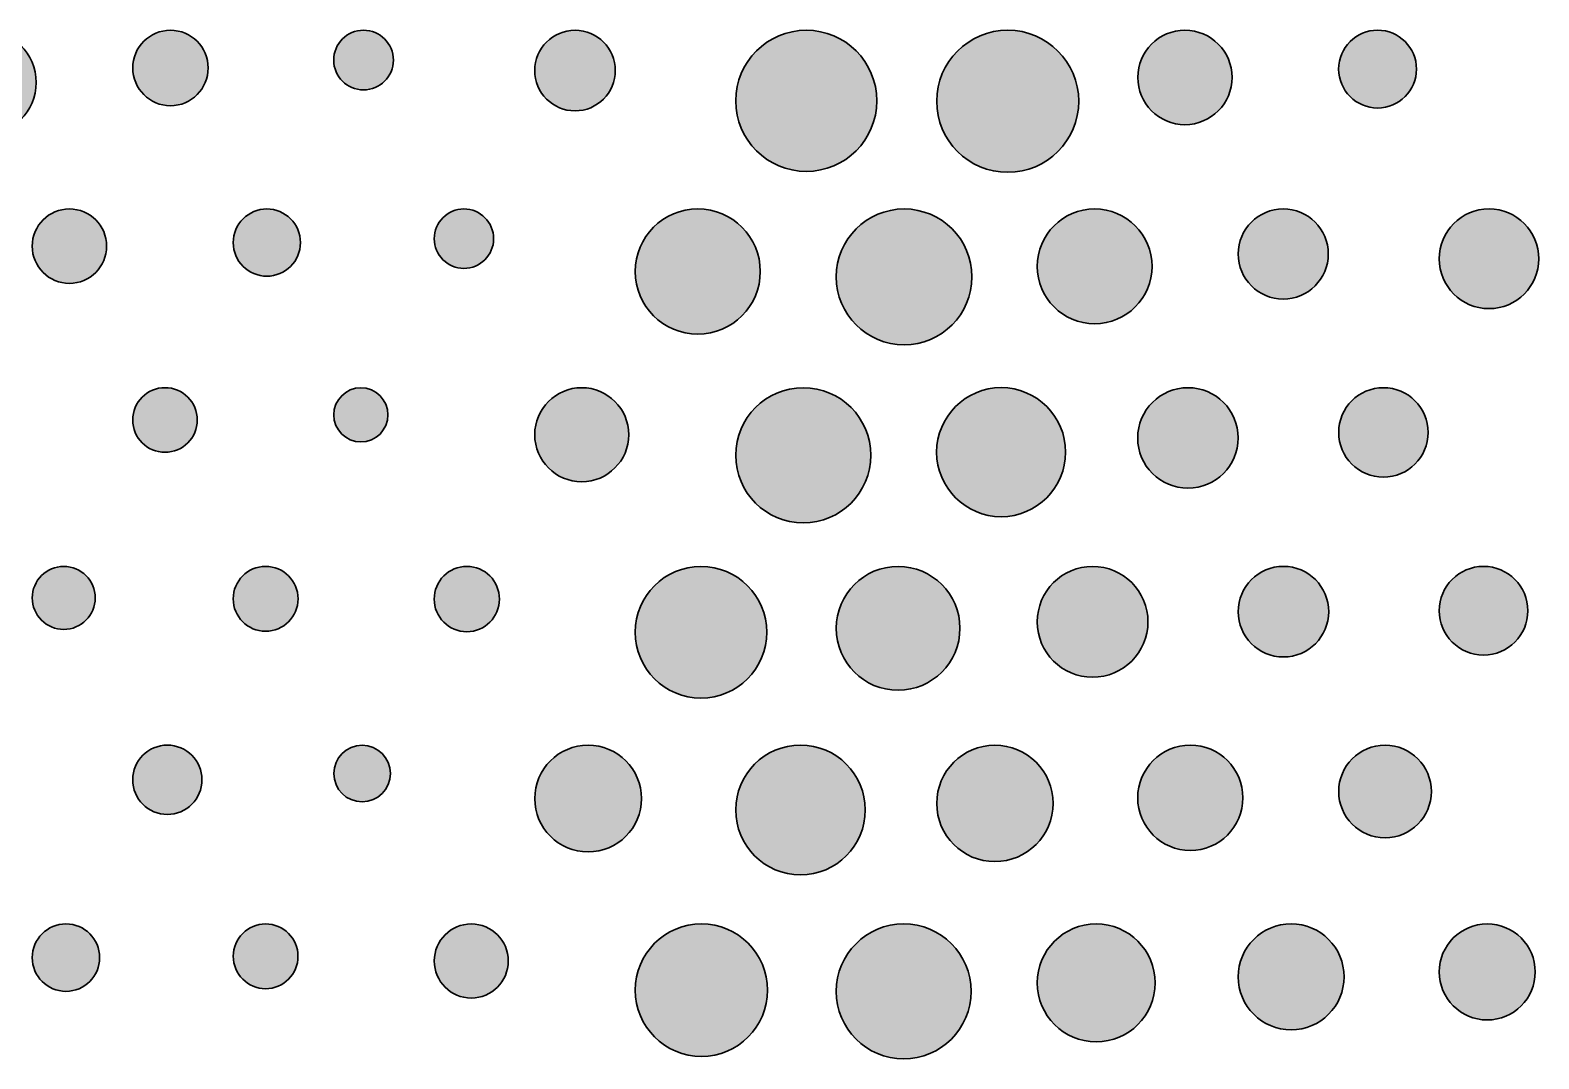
# Model space of a CAD drawing. Header units: inches. Extents: x 4.8 to 30.4, y 5.4 to 29.6.
# Drawn here: x 16.187 to 20.953, y 17.327 to 20.576 of the extents above; entities that cross this region are included whole.
import ezdxf

# ---------------------------------------------------------------- set-up
doc = ezdxf.new("R2010")
doc.units = ezdxf.units.IN
doc.header["$MEASUREMENT"] = 0
doc.layers.add('Layer 1', color=7, linetype='Continuous')

msp = doc.modelspace()

# ---------------------------------------------------------------- hatches: boundary and pattern name
at = {"layer": 'Layer 1'}
h = msp.add_hatch(color=7, dxfattribs=at)
h.dxf.hatch_style = 2
edge = h.paths.add_edge_path()
edge.add_spline(control_points=[(16.0413, 20.5755), (16.1324, 20.5755), (16.2063, 20.5016), (16.2063, 20.4105), (16.2063, 20.3194), (16.1324, 20.2455), (16.0413, 20.2455), (15.9502, 20.2455), (15.8763, 20.3194), (15.8763, 20.4105), (15.8763, 20.5016), (15.9502, 20.5755), (16.0413, 20.5755)], knot_values=[0, 0, 0, 0, 1, 1, 1, 2, 2, 2, 3, 3, 3, 4, 4, 4, 4], degree=3, periodic=1)
h = msp.add_hatch(color=7, dxfattribs=at)
h.dxf.hatch_style = 2
edge = h.paths.add_edge_path()
edge.add_spline(control_points=[(16.6304, 20.5755), (16.6962, 20.5755), (16.7496, 20.5222), (16.7496, 20.4564), (16.7496, 20.3906), (16.6962, 20.3372), (16.6304, 20.3372), (16.5646, 20.3372), (16.5113, 20.3906), (16.5113, 20.4564), (16.5113, 20.5222), (16.5646, 20.5755), (16.6304, 20.5755)], knot_values=[0, 0, 0, 0, 1, 1, 1, 2, 2, 2, 3, 3, 3, 4, 4, 4, 4], degree=3, periodic=1)
h = msp.add_hatch(color=7, dxfattribs=at)
h.dxf.hatch_style = 2
edge = h.paths.add_edge_path()
edge.add_spline(control_points=[(17.2404, 20.5757), (17.2925, 20.5757), (17.3347, 20.5335), (17.3347, 20.4814), (17.3347, 20.4293), (17.2925, 20.3871), (17.2404, 20.3871), (17.1883, 20.3871), (17.1461, 20.4293), (17.1461, 20.4814), (17.1461, 20.5335), (17.1883, 20.5757), (17.2404, 20.5757)], knot_values=[0, 0, 0, 0, 1, 1, 1, 2, 2, 2, 3, 3, 3, 4, 4, 4, 4], degree=3, periodic=1)
h = msp.add_hatch(color=7, dxfattribs=at)
h.dxf.hatch_style = 2
edge = h.paths.add_edge_path()
edge.add_spline(control_points=[(17.9086, 20.5755), (17.9789, 20.5755), (18.0358, 20.5186), (18.0358, 20.4483), (18.0358, 20.378), (17.9789, 20.321), (17.9086, 20.321), (17.8383, 20.321), (17.7813, 20.378), (17.7813, 20.4483), (17.7813, 20.5186), (17.8383, 20.5755), (17.9086, 20.5755)], knot_values=[0, 0, 0, 0, 1, 1, 1, 2, 2, 2, 3, 3, 3, 4, 4, 4, 4], degree=3, periodic=1)
h = msp.add_hatch(color=7, dxfattribs=at)
h.dxf.hatch_style = 2
edge = h.paths.add_edge_path()
edge.add_spline(control_points=[(18.6391, 20.5755), (18.7622, 20.5755), (18.862, 20.4757), (18.862, 20.3527), (18.862, 20.2296), (18.7622, 20.1298), (18.6391, 20.1298), (18.5161, 20.1298), (18.4163, 20.2296), (18.4163, 20.3527), (18.4163, 20.4757), (18.5161, 20.5755), (18.6391, 20.5755)], knot_values=[0, 0, 0, 0, 1, 1, 1, 2, 2, 2, 3, 3, 3, 4, 4, 4, 4], degree=3, periodic=1)
h = msp.add_hatch(color=7, dxfattribs=at)
h.dxf.hatch_style = 2
edge = h.paths.add_edge_path()
edge.add_spline(control_points=[(19.2756, 20.5757), (19.3995, 20.5757), (19.5, 20.4752), (19.5, 20.3513), (19.5, 20.2273), (19.3995, 20.1269), (19.2756, 20.1269), (19.1516, 20.1269), (19.0512, 20.2273), (19.0512, 20.3513), (19.0512, 20.4752), (19.1516, 20.5757), (19.2756, 20.5757)], knot_values=[0, 0, 0, 0, 1, 1, 1, 2, 2, 2, 3, 3, 3, 4, 4, 4, 4], degree=3, periodic=1)
h = msp.add_hatch(color=7, dxfattribs=at)
h.dxf.hatch_style = 2
edge = h.paths.add_edge_path()
edge.add_spline(control_points=[(19.8354, 20.5755), (19.9178, 20.5755), (19.9844, 20.5087), (19.9844, 20.4264), (19.9844, 20.3441), (19.9178, 20.2773), (19.8354, 20.2773), (19.7531, 20.2773), (19.6864, 20.3441), (19.6864, 20.4264), (19.6864, 20.5087), (19.7531, 20.5755), (19.8354, 20.5755)], knot_values=[0, 0, 0, 0, 1, 1, 1, 2, 2, 2, 3, 3, 3, 4, 4, 4, 4], degree=3, periodic=1)
h = msp.add_hatch(color=7, dxfattribs=at)
h.dxf.hatch_style = 2
edge = h.paths.add_edge_path()
edge.add_spline(control_points=[(20.444, 20.5757), (20.5118, 20.5757), (20.5669, 20.5207), (20.5669, 20.4529), (20.5669, 20.385), (20.5118, 20.3299), (20.444, 20.3299), (20.3761, 20.3299), (20.321, 20.385), (20.321, 20.4529), (20.321, 20.5207), (20.3761, 20.5757), (20.444, 20.5757)], knot_values=[0, 0, 0, 0, 1, 1, 1, 2, 2, 2, 3, 3, 3, 4, 4, 4, 4], degree=3, periodic=1)
h = msp.add_hatch(color=7, dxfattribs=at)
h.dxf.hatch_style = 2
edge = h.paths.add_edge_path()
edge.add_spline(control_points=[(16.3112, 20.0113), (16.3761, 20.0113), (16.4287, 19.9587), (16.4287, 19.8937), (16.4287, 19.8287), (16.3761, 19.7761), (16.3112, 19.7761), (16.2462, 19.7761), (16.1936, 19.8287), (16.1936, 19.8937), (16.1936, 19.9587), (16.2462, 20.0113), (16.3112, 20.0113)], knot_values=[0, 0, 0, 0, 1, 1, 1, 2, 2, 2, 3, 3, 3, 4, 4, 4, 4], degree=3, periodic=1)
h = msp.add_hatch(color=7, dxfattribs=at)
h.dxf.hatch_style = 2
edge = h.paths.add_edge_path()
edge.add_spline(control_points=[(16.9349, 20.0111), (16.9935, 20.0111), (17.041, 19.9636), (17.041, 19.905), (17.041, 19.8464), (16.9935, 19.7989), (16.9349, 19.7989), (16.8763, 19.7989), (16.8288, 19.8464), (16.8288, 19.905), (16.8288, 19.9636), (16.8763, 20.0111), (16.9349, 20.0111)], knot_values=[0, 0, 0, 0, 1, 1, 1, 2, 2, 2, 3, 3, 3, 4, 4, 4, 4], degree=3, periodic=1)
h = msp.add_hatch(color=7, dxfattribs=at)
h.dxf.hatch_style = 2
edge = h.paths.add_edge_path()
edge.add_spline(control_points=[(17.5575, 20.0111), (17.6093, 20.0111), (17.6513, 19.9691), (17.6513, 19.9173), (17.6513, 19.8655), (17.6093, 19.8235), (17.5575, 19.8235), (17.5057, 19.8235), (17.4637, 19.8655), (17.4637, 19.9173), (17.4637, 19.9691), (17.5057, 20.0111), (17.5575, 20.0111)], knot_values=[0, 0, 0, 0, 1, 1, 1, 2, 2, 2, 3, 3, 3, 4, 4, 4, 4], degree=3, periodic=1)
h = msp.add_hatch(color=7, dxfattribs=at)
h.dxf.hatch_style = 2
edge = h.paths.add_edge_path()
edge.add_spline(control_points=[(18.2962, 20.0112), (18.4054, 20.0112), (18.4939, 19.9228), (18.4939, 19.8136), (18.4939, 19.7045), (18.4054, 19.616), (18.2962, 19.616), (18.1871, 19.616), (18.0986, 19.7045), (18.0986, 19.8136), (18.0986, 19.9228), (18.1871, 20.0112), (18.2962, 20.0112)], knot_values=[0, 0, 0, 0, 1, 1, 1, 2, 2, 2, 3, 3, 3, 4, 4, 4, 4], degree=3, periodic=1)
h = msp.add_hatch(color=7, dxfattribs=at)
h.dxf.hatch_style = 2
edge = h.paths.add_edge_path()
edge.add_spline(control_points=[(18.9482, 20.0111), (19.0666, 20.0111), (19.1626, 19.9151), (19.1626, 19.7967), (19.1626, 19.6783), (19.0666, 19.5823), (18.9482, 19.5823), (18.8297, 19.5823), (18.7337, 19.6783), (18.7337, 19.7967), (18.7337, 19.9151), (18.8297, 20.0111), (18.9482, 20.0111)], knot_values=[0, 0, 0, 0, 1, 1, 1, 2, 2, 2, 3, 3, 3, 4, 4, 4, 4], degree=3, periodic=1)
h = msp.add_hatch(color=7, dxfattribs=at)
h.dxf.hatch_style = 2
edge = h.paths.add_edge_path()
edge.add_spline(control_points=[(19.55, 20.0112), (19.6502, 20.0112), (19.7314, 19.93), (19.7314, 19.8298), (19.7314, 19.7297), (19.6502, 19.6485), (19.55, 19.6485), (19.4498, 19.6485), (19.3687, 19.7297), (19.3687, 19.8298), (19.3687, 19.93), (19.4498, 20.0112), (19.55, 20.0112)], knot_values=[0, 0, 0, 0, 1, 1, 1, 2, 2, 2, 3, 3, 3, 4, 4, 4, 4], degree=3, periodic=1)
h = msp.add_hatch(color=7, dxfattribs=at)
h.dxf.hatch_style = 2
edge = h.paths.add_edge_path()
edge.add_spline(control_points=[(20.1459, 20.0113), (20.2244, 20.0113), (20.2882, 19.9476), (20.2882, 19.869), (20.2882, 19.7904), (20.2244, 19.7267), (20.1459, 19.7267), (20.0673, 19.7267), (20.0036, 19.7904), (20.0036, 19.869), (20.0036, 19.9476), (20.0673, 20.0113), (20.1459, 20.0113)], knot_values=[0, 0, 0, 0, 1, 1, 1, 2, 2, 2, 3, 3, 3, 4, 4, 4, 4], degree=3, periodic=1)
h = msp.add_hatch(color=7, dxfattribs=at)
h.dxf.hatch_style = 2
edge = h.paths.add_edge_path()
edge.add_spline(control_points=[(20.796, 20.0112), (20.8829, 20.0112), (20.9534, 19.9407), (20.9534, 19.8538), (20.9534, 19.7669), (20.8829, 19.6965), (20.796, 19.6965), (20.7091, 19.6965), (20.6387, 19.7669), (20.6387, 19.8538), (20.6387, 19.9407), (20.7091, 20.0112), (20.796, 20.0112)], knot_values=[0, 0, 0, 0, 1, 1, 1, 2, 2, 2, 3, 3, 3, 4, 4, 4, 4], degree=3, periodic=1)
h = msp.add_hatch(color=7, dxfattribs=at)
h.dxf.hatch_style = 2
edge = h.paths.add_edge_path()
edge.add_spline(control_points=[(16.6131, 19.4468), (16.6695, 19.4468), (16.7151, 19.4011), (16.7151, 19.3448), (16.7151, 19.2885), (16.6695, 19.2428), (16.6131, 19.2428), (16.5568, 19.2428), (16.5112, 19.2885), (16.5112, 19.3448), (16.5112, 19.4011), (16.5568, 19.4468), (16.6131, 19.4468)], knot_values=[0, 0, 0, 0, 1, 1, 1, 2, 2, 2, 3, 3, 3, 4, 4, 4, 4], degree=3, periodic=1)
h = msp.add_hatch(color=7, dxfattribs=at)
h.dxf.hatch_style = 2
edge = h.paths.add_edge_path()
edge.add_spline(control_points=[(17.2319, 19.4466), (17.2792, 19.4466), (17.3175, 19.4083), (17.3175, 19.361), (17.3175, 19.3137), (17.2792, 19.2754), (17.2319, 19.2754), (17.1846, 19.2754), (17.1463, 19.3137), (17.1463, 19.361), (17.1463, 19.4083), (17.1846, 19.4466), (17.2319, 19.4466)], knot_values=[0, 0, 0, 0, 1, 1, 1, 2, 2, 2, 3, 3, 3, 4, 4, 4, 4], degree=3, periodic=1)
h = msp.add_hatch(color=7, dxfattribs=at)
h.dxf.hatch_style = 2
edge = h.paths.add_edge_path()
edge.add_spline(control_points=[(17.9297, 19.4467), (18.0117, 19.4467), (18.0781, 19.3802), (18.0781, 19.2982), (18.0781, 19.2162), (18.0117, 19.1498), (17.9297, 19.1498), (17.8477, 19.1498), (17.7812, 19.2162), (17.7812, 19.2982), (17.7812, 19.3802), (17.8477, 19.4467), (17.9297, 19.4467)], knot_values=[0, 0, 0, 0, 1, 1, 1, 2, 2, 2, 3, 3, 3, 4, 4, 4, 4], degree=3, periodic=1)
h = msp.add_hatch(color=7, dxfattribs=at)
h.dxf.hatch_style = 2
edge = h.paths.add_edge_path()
edge.add_spline(control_points=[(18.6296, 19.4466), (18.7475, 19.4466), (18.8429, 19.3511), (18.8429, 19.2333), (18.8429, 19.1155), (18.7475, 19.02), (18.6296, 19.02), (18.5118, 19.02), (18.4163, 19.1155), (18.4163, 19.2333), (18.4163, 19.3511), (18.5118, 19.4466), (18.6296, 19.4466)], knot_values=[0, 0, 0, 0, 1, 1, 1, 2, 2, 2, 3, 3, 3, 4, 4, 4, 4], degree=3, periodic=1)
h = msp.add_hatch(color=7, dxfattribs=at)
h.dxf.hatch_style = 2
edge = h.paths.add_edge_path()
edge.add_spline(control_points=[(19.2548, 19.4469), (19.3672, 19.4469), (19.4585, 19.3557), (19.4585, 19.2432), (19.4585, 19.1307), (19.3672, 19.0394), (19.2548, 19.0394), (19.1423, 19.0394), (19.051, 19.1307), (19.051, 19.2432), (19.051, 19.3557), (19.1423, 19.4469), (19.2548, 19.4469)], knot_values=[0, 0, 0, 0, 1, 1, 1, 2, 2, 2, 3, 3, 3, 4, 4, 4, 4], degree=3, periodic=1)
h = msp.add_hatch(color=7, dxfattribs=at)
h.dxf.hatch_style = 2
edge = h.paths.add_edge_path()
edge.add_spline(control_points=[(19.8449, 19.4467), (19.9326, 19.4467), (20.0037, 19.3756), (20.0037, 19.288), (20.0037, 19.2003), (19.9326, 19.1293), (19.8449, 19.1293), (19.7573, 19.1293), (19.6862, 19.2003), (19.6862, 19.288), (19.6862, 19.3756), (19.7573, 19.4467), (19.8449, 19.4467)], knot_values=[0, 0, 0, 0, 1, 1, 1, 2, 2, 2, 3, 3, 3, 4, 4, 4, 4], degree=3, periodic=1)
h = msp.add_hatch(color=7, dxfattribs=at)
h.dxf.hatch_style = 2
edge = h.paths.add_edge_path()
edge.add_spline(control_points=[(20.4623, 19.4468), (20.5403, 19.4468), (20.6035, 19.3836), (20.6035, 19.3056), (20.6035, 19.2276), (20.5403, 19.1644), (20.4623, 19.1644), (20.3843, 19.1644), (20.3211, 19.2276), (20.3211, 19.3056), (20.3211, 19.3836), (20.3843, 19.4468), (20.4623, 19.4468)], knot_values=[0, 0, 0, 0, 1, 1, 1, 2, 2, 2, 3, 3, 3, 4, 4, 4, 4], degree=3, periodic=1)
h = msp.add_hatch(color=7, dxfattribs=at)
h.dxf.hatch_style = 2
edge = h.paths.add_edge_path()
edge.add_spline(control_points=[(16.2932, 18.8823), (16.3481, 18.8823), (16.3926, 18.8377), (16.3926, 18.7828), (16.3926, 18.7279), (16.3481, 18.6833), (16.2932, 18.6833), (16.2382, 18.6833), (16.1937, 18.7279), (16.1937, 18.7828), (16.1937, 18.8377), (16.2382, 18.8823), (16.2932, 18.8823)], knot_values=[0, 0, 0, 0, 1, 1, 1, 2, 2, 2, 3, 3, 3, 4, 4, 4, 4], degree=3, periodic=1)
h = msp.add_hatch(color=7, dxfattribs=at)
h.dxf.hatch_style = 2
edge = h.paths.add_edge_path()
edge.add_spline(control_points=[(16.931, 18.8823), (16.9875, 18.8823), (17.0334, 18.8365), (17.0334, 18.78), (17.0334, 18.7234), (16.9875, 18.6776), (16.931, 18.6776), (16.8744, 18.6776), (16.8286, 18.7234), (16.8286, 18.78), (16.8286, 18.8365), (16.8744, 18.8823), (16.931, 18.8823)], knot_values=[0, 0, 0, 0, 1, 1, 1, 2, 2, 2, 3, 3, 3, 4, 4, 4, 4], degree=3, periodic=1)
h = msp.add_hatch(color=7, dxfattribs=at)
h.dxf.hatch_style = 2
edge = h.paths.add_edge_path()
edge.add_spline(control_points=[(17.5667, 18.8823), (17.6237, 18.8823), (17.6698, 18.8362), (17.6698, 18.7793), (17.6698, 18.7224), (17.6237, 18.6762), (17.5667, 18.6762), (17.5098, 18.6762), (17.4636, 18.7224), (17.4636, 18.7793), (17.4636, 18.8362), (17.5098, 18.8823), (17.5667, 18.8823)], knot_values=[0, 0, 0, 0, 1, 1, 1, 2, 2, 2, 3, 3, 3, 4, 4, 4, 4], degree=3, periodic=1)
h = msp.add_hatch(color=7, dxfattribs=at)
h.dxf.hatch_style = 2
edge = h.paths.add_edge_path()
edge.add_spline(control_points=[(18.3065, 18.8824), (18.4213, 18.8824), (18.5144, 18.7893), (18.5144, 18.6745), (18.5144, 18.5597), (18.4213, 18.4666), (18.3065, 18.4666), (18.1917, 18.4666), (18.0986, 18.5597), (18.0986, 18.6745), (18.0986, 18.7893), (18.1917, 18.8824), (18.3065, 18.8824)], knot_values=[0, 0, 0, 0, 1, 1, 1, 2, 2, 2, 3, 3, 3, 4, 4, 4, 4], degree=3, periodic=1)
h = msp.add_hatch(color=7, dxfattribs=at)
h.dxf.hatch_style = 2
edge = h.paths.add_edge_path()
edge.add_spline(control_points=[(18.9291, 18.8822), (19.037, 18.8822), (19.1246, 18.7948), (19.1246, 18.6868), (19.1246, 18.5789), (19.037, 18.4914), (18.9291, 18.4914), (18.8212, 18.4914), (18.7337, 18.5789), (18.7337, 18.6868), (18.7337, 18.7948), (18.8212, 18.8822), (18.9291, 18.8822)], knot_values=[0, 0, 0, 0, 1, 1, 1, 2, 2, 2, 3, 3, 3, 4, 4, 4, 4], degree=3, periodic=1)
h = msp.add_hatch(color=7, dxfattribs=at)
h.dxf.hatch_style = 2
edge = h.paths.add_edge_path()
edge.add_spline(control_points=[(19.5437, 18.8823), (19.6403, 18.8823), (19.7186, 18.8039), (19.7186, 18.7073), (19.7186, 18.6107), (19.6403, 18.5323), (19.5437, 18.5323), (19.447, 18.5323), (19.3687, 18.6107), (19.3687, 18.7073), (19.3687, 18.8039), (19.447, 18.8823), (19.5437, 18.8823)], knot_values=[0, 0, 0, 0, 1, 1, 1, 2, 2, 2, 3, 3, 3, 4, 4, 4, 4], degree=3, periodic=1)
h = msp.add_hatch(color=7, dxfattribs=at)
h.dxf.hatch_style = 2
edge = h.paths.add_edge_path()
edge.add_spline(control_points=[(20.1466, 18.8824), (20.2255, 18.8824), (20.2895, 18.8184), (20.2895, 18.7394), (20.2895, 18.6604), (20.2255, 18.5964), (20.1466, 18.5964), (20.0676, 18.5964), (20.0036, 18.6604), (20.0036, 18.7394), (20.0036, 18.8184), (20.0676, 18.8824), (20.1466, 18.8824)], knot_values=[0, 0, 0, 0, 1, 1, 1, 2, 2, 2, 3, 3, 3, 4, 4, 4, 4], degree=3, periodic=1)
h = msp.add_hatch(color=7, dxfattribs=at)
h.dxf.hatch_style = 2
edge = h.paths.add_edge_path()
edge.add_spline(control_points=[(20.7787, 18.8823), (20.8561, 18.8823), (20.9188, 18.8196), (20.9188, 18.7422), (20.9188, 18.6649), (20.8561, 18.6022), (20.7787, 18.6022), (20.7014, 18.6022), (20.6387, 18.6649), (20.6387, 18.7422), (20.6387, 18.8196), (20.7014, 18.8823), (20.7787, 18.8823)], knot_values=[0, 0, 0, 0, 1, 1, 1, 2, 2, 2, 3, 3, 3, 4, 4, 4, 4], degree=3, periodic=1)
h = msp.add_hatch(color=7, dxfattribs=at)
h.dxf.hatch_style = 2
edge = h.paths.add_edge_path()
edge.add_spline(control_points=[(16.6205, 18.3179), (16.681, 18.3179), (16.73, 18.2689), (16.73, 18.2085), (16.73, 18.1481), (16.681, 18.0991), (16.6205, 18.0991), (16.5601, 18.0991), (16.5111, 18.1481), (16.5111, 18.2085), (16.5111, 18.2689), (16.5601, 18.3179), (16.6205, 18.3179)], knot_values=[0, 0, 0, 0, 1, 1, 1, 2, 2, 2, 3, 3, 3, 4, 4, 4, 4], degree=3, periodic=1)
h = msp.add_hatch(color=7, dxfattribs=at)
h.dxf.hatch_style = 2
edge = h.paths.add_edge_path()
edge.add_spline(control_points=[(17.2358, 18.3177), (17.2852, 18.3177), (17.3252, 18.2776), (17.3252, 18.2282), (17.3252, 18.1789), (17.2852, 18.1388), (17.2358, 18.1388), (17.1864, 18.1388), (17.1464, 18.1789), (17.1464, 18.2282), (17.1464, 18.2776), (17.1864, 18.3177), (17.2358, 18.3177)], knot_values=[0, 0, 0, 0, 1, 1, 1, 2, 2, 2, 3, 3, 3, 4, 4, 4, 4], degree=3, periodic=1)
h = msp.add_hatch(color=7, dxfattribs=at)
h.dxf.hatch_style = 2
edge = h.paths.add_edge_path()
edge.add_spline(control_points=[(17.9498, 18.3178), (18.0429, 18.3178), (18.1184, 18.2423), (18.1184, 18.1492), (18.1184, 18.0561), (18.0429, 17.9807), (17.9498, 17.9807), (17.8568, 17.9807), (17.7812, 18.0561), (17.7812, 18.1492), (17.7812, 18.2423), (17.8568, 18.3178), (17.9498, 18.3178)], knot_values=[0, 0, 0, 0, 1, 1, 1, 2, 2, 2, 3, 3, 3, 4, 4, 4, 4], degree=3, periodic=1)
h = msp.add_hatch(color=7, dxfattribs=at)
h.dxf.hatch_style = 2
edge = h.paths.add_edge_path()
edge.add_spline(control_points=[(18.6208, 18.3179), (18.7339, 18.3179), (18.8255, 18.2263), (18.8255, 18.1132), (18.8255, 18.0002), (18.7339, 17.9085), (18.6208, 17.9085), (18.5077, 17.9085), (18.4161, 18.0002), (18.4161, 18.1132), (18.4161, 18.2263), (18.5077, 18.3179), (18.6208, 18.3179)], knot_values=[0, 0, 0, 0, 1, 1, 1, 2, 2, 2, 3, 3, 3, 4, 4, 4, 4], degree=3, periodic=1)
h = msp.add_hatch(color=7, dxfattribs=at)
h.dxf.hatch_style = 2
edge = h.paths.add_edge_path()
edge.add_spline(control_points=[(19.235, 18.3178), (19.3365, 18.3178), (19.4188, 18.2356), (19.4188, 18.134), (19.4188, 18.0325), (19.3365, 17.9502), (19.235, 17.9502), (19.1335, 17.9502), (19.0512, 18.0325), (19.0512, 18.134), (19.0512, 18.2356), (19.1335, 18.3178), (19.235, 18.3178)], knot_values=[0, 0, 0, 0, 1, 1, 1, 2, 2, 2, 3, 3, 3, 4, 4, 4, 4], degree=3, periodic=1)
h = msp.add_hatch(color=7, dxfattribs=at)
h.dxf.hatch_style = 2
edge = h.paths.add_edge_path()
edge.add_spline(control_points=[(19.8524, 18.318), (19.9442, 18.318), (20.0186, 18.2435), (20.0186, 18.1517), (20.0186, 18.0599), (19.9442, 17.9854), (19.8524, 17.9854), (19.7605, 17.9854), (19.6861, 18.0599), (19.6861, 18.1517), (19.6861, 18.2435), (19.7605, 18.318), (19.8524, 18.318)], knot_values=[0, 0, 0, 0, 1, 1, 1, 2, 2, 2, 3, 3, 3, 4, 4, 4, 4], degree=3, periodic=1)
h = msp.add_hatch(color=7, dxfattribs=at)
h.dxf.hatch_style = 2
edge = h.paths.add_edge_path()
edge.add_spline(control_points=[(20.4676, 18.3178), (20.5484, 18.3178), (20.6139, 18.2523), (20.6139, 18.1714), (20.6139, 18.0906), (20.5484, 18.0251), (20.4676, 18.0251), (20.3868, 18.0251), (20.3212, 18.0906), (20.3212, 18.1714), (20.3212, 18.2523), (20.3868, 18.3178), (20.4676, 18.3178)], knot_values=[0, 0, 0, 0, 1, 1, 1, 2, 2, 2, 3, 3, 3, 4, 4, 4, 4], degree=3, periodic=1)
h = msp.add_hatch(color=7, dxfattribs=at)
h.dxf.hatch_style = 2
edge = h.paths.add_edge_path()
edge.add_spline(control_points=[(16.3002, 17.7533), (16.359, 17.7533), (16.4067, 17.7057), (16.4067, 17.6469), (16.4067, 17.5881), (16.359, 17.5404), (16.3002, 17.5404), (16.2414, 17.5404), (16.1938, 17.5881), (16.1938, 17.6469), (16.1938, 17.7057), (16.2414, 17.7533), (16.3002, 17.7533)], knot_values=[0, 0, 0, 0, 1, 1, 1, 2, 2, 2, 3, 3, 3, 4, 4, 4, 4], degree=3, periodic=1)
h = msp.add_hatch(color=7, dxfattribs=at)
h.dxf.hatch_style = 2
edge = h.paths.add_edge_path()
edge.add_spline(control_points=[(16.931, 17.7534), (16.9875, 17.7534), (17.0333, 17.7076), (17.0333, 17.6511), (17.0333, 17.5946), (16.9875, 17.5488), (16.931, 17.5488), (16.8745, 17.5488), (16.8287, 17.5946), (16.8287, 17.6511), (16.8287, 17.7076), (16.8745, 17.7534), (16.931, 17.7534)], knot_values=[0, 0, 0, 0, 1, 1, 1, 2, 2, 2, 3, 3, 3, 4, 4, 4, 4], degree=3, periodic=1)
h = msp.add_hatch(color=7, dxfattribs=at)
h.dxf.hatch_style = 2
edge = h.paths.add_edge_path()
edge.add_spline(control_points=[(17.5808, 17.7533), (17.6454, 17.7533), (17.6978, 17.7009), (17.6978, 17.6363), (17.6978, 17.5717), (17.6454, 17.5193), (17.5808, 17.5193), (17.5162, 17.5193), (17.4638, 17.5717), (17.4638, 17.6363), (17.4638, 17.7009), (17.5162, 17.7533), (17.5808, 17.7533)], knot_values=[0, 0, 0, 0, 1, 1, 1, 2, 2, 2, 3, 3, 3, 4, 4, 4, 4], degree=3, periodic=1)
h = msp.add_hatch(color=7, dxfattribs=at)
h.dxf.hatch_style = 2
edge = h.paths.add_edge_path()
edge.add_spline(control_points=[(18.3079, 17.7533), (18.4234, 17.7533), (18.517, 17.6597), (18.517, 17.5442), (18.517, 17.4287), (18.4234, 17.3351), (18.3079, 17.3351), (18.1924, 17.3351), (18.0987, 17.4287), (18.0987, 17.5442), (18.0987, 17.6597), (18.1924, 17.7533), (18.3079, 17.7533)], knot_values=[0, 0, 0, 0, 1, 1, 1, 2, 2, 2, 3, 3, 3, 4, 4, 4, 4], degree=3, periodic=1)
h = msp.add_hatch(color=7, dxfattribs=at)
h.dxf.hatch_style = 2
edge = h.paths.add_edge_path()
edge.add_spline(control_points=[(18.9468, 17.7533), (19.0644, 17.7533), (19.1598, 17.658), (19.1598, 17.5403), (19.1598, 17.4227), (19.0644, 17.3273), (18.9468, 17.3273), (18.8292, 17.3273), (18.7338, 17.4227), (18.7338, 17.5403), (18.7338, 17.658), (18.8292, 17.7533), (18.9468, 17.7533)], knot_values=[0, 0, 0, 0, 1, 1, 1, 2, 2, 2, 3, 3, 3, 4, 4, 4, 4], degree=3, periodic=1)
h = msp.add_hatch(color=7, dxfattribs=at)
h.dxf.hatch_style = 2
edge = h.paths.add_edge_path()
edge.add_spline(control_points=[(19.555, 17.7533), (19.6578, 17.7533), (19.7412, 17.6699), (19.7412, 17.5671), (19.7412, 17.4643), (19.6578, 17.3809), (19.555, 17.3809), (19.4521, 17.3809), (19.3688, 17.4643), (19.3688, 17.5671), (19.3688, 17.6699), (19.4521, 17.7533), (19.555, 17.7533)], knot_values=[0, 0, 0, 0, 1, 1, 1, 2, 2, 2, 3, 3, 3, 4, 4, 4, 4], degree=3, periodic=1)
h = msp.add_hatch(color=7, dxfattribs=at)
h.dxf.hatch_style = 2
edge = h.paths.add_edge_path()
edge.add_spline(control_points=[(20.1709, 17.7534), (20.2632, 17.7534), (20.3381, 17.6785), (20.3381, 17.5862), (20.3381, 17.4939), (20.2632, 17.419), (20.1709, 17.419), (20.0786, 17.419), (20.0037, 17.4939), (20.0037, 17.5862), (20.0037, 17.6785), (20.0786, 17.7534), (20.1709, 17.7534)], knot_values=[0, 0, 0, 0, 1, 1, 1, 2, 2, 2, 3, 3, 3, 4, 4, 4, 4], degree=3, periodic=1)
h = msp.add_hatch(color=7, dxfattribs=at)
h.dxf.hatch_style = 2
edge = h.paths.add_edge_path()
edge.add_spline(control_points=[(20.7904, 17.7534), (20.8742, 17.7534), (20.942, 17.6855), (20.942, 17.6017), (20.942, 17.5179), (20.8742, 17.45), (20.7904, 17.45), (20.7066, 17.45), (20.6387, 17.5179), (20.6387, 17.6017), (20.6387, 17.6855), (20.7066, 17.7534), (20.7904, 17.7534)], knot_values=[0, 0, 0, 0, 1, 1, 1, 2, 2, 2, 3, 3, 3, 4, 4, 4, 4], degree=3, periodic=1)

# ---------------------------------------------------------------- linework, layer by layer
at = {"layer": 'Layer 1', "color": 7, "lineweight": 35}
for points in [[(16.0413, 20.5755), (16.1324, 20.5755), (16.2063, 20.5016), (16.2063, 20.4105), (16.2063, 20.3194), (16.1324, 20.2455), (16.0413, 20.2455), (15.9502, 20.2455), (15.8763, 20.3194), (15.8763, 20.4105), (15.8763, 20.5016), (15.9502, 20.5755), (16.0413, 20.5755)], [(16.6304, 20.5755), (16.6962, 20.5755), (16.7496, 20.5222), (16.7496, 20.4564), (16.7496, 20.3906), (16.6962, 20.3372), (16.6304, 20.3372), (16.5646, 20.3372), (16.5113, 20.3906), (16.5113, 20.4564), (16.5113, 20.5222), (16.5646, 20.5755), (16.6304, 20.5755)], [(17.2404, 20.5757), (17.2925, 20.5757), (17.3347, 20.5335), (17.3347, 20.4814), (17.3347, 20.4293), (17.2925, 20.3871), (17.2404, 20.3871), (17.1883, 20.3871), (17.1461, 20.4293), (17.1461, 20.4814), (17.1461, 20.5335), (17.1883, 20.5757), (17.2404, 20.5757)], [(17.9086, 20.5755), (17.9789, 20.5755), (18.0358, 20.5186), (18.0358, 20.4483), (18.0358, 20.378), (17.9789, 20.321), (17.9086, 20.321), (17.8383, 20.321), (17.7813, 20.378), (17.7813, 20.4483), (17.7813, 20.5186), (17.8383, 20.5755), (17.9086, 20.5755)], [(18.6391, 20.5755), (18.7622, 20.5755), (18.862, 20.4757), (18.862, 20.3527), (18.862, 20.2296), (18.7622, 20.1298), (18.6391, 20.1298), (18.5161, 20.1298), (18.4163, 20.2296), (18.4163, 20.3527), (18.4163, 20.4757), (18.5161, 20.5755), (18.6391, 20.5755)], [(19.2756, 20.5757), (19.3995, 20.5757), (19.5, 20.4752), (19.5, 20.3513), (19.5, 20.2273), (19.3995, 20.1269), (19.2756, 20.1269), (19.1516, 20.1269), (19.0512, 20.2273), (19.0512, 20.3513), (19.0512, 20.4752), (19.1516, 20.5757), (19.2756, 20.5757)], [(19.8354, 20.5755), (19.9178, 20.5755), (19.9844, 20.5087), (19.9844, 20.4264), (19.9844, 20.3441), (19.9178, 20.2773), (19.8354, 20.2773), (19.7531, 20.2773), (19.6864, 20.3441), (19.6864, 20.4264), (19.6864, 20.5087), (19.7531, 20.5755), (19.8354, 20.5755)], [(20.444, 20.5757), (20.5118, 20.5757), (20.5669, 20.5207), (20.5669, 20.4529), (20.5669, 20.385), (20.5118, 20.3299), (20.444, 20.3299), (20.3761, 20.3299), (20.321, 20.385), (20.321, 20.4529), (20.321, 20.5207), (20.3761, 20.5757), (20.444, 20.5757)], [(16.3112, 20.0113), (16.3761, 20.0113), (16.4287, 19.9587), (16.4287, 19.8937), (16.4287, 19.8287), (16.3761, 19.7761), (16.3112, 19.7761), (16.2462, 19.7761), (16.1936, 19.8287), (16.1936, 19.8937), (16.1936, 19.9587), (16.2462, 20.0113), (16.3112, 20.0113)], [(16.9349, 20.0111), (16.9935, 20.0111), (17.041, 19.9636), (17.041, 19.905), (17.041, 19.8464), (16.9935, 19.7989), (16.9349, 19.7989), (16.8763, 19.7989), (16.8288, 19.8464), (16.8288, 19.905), (16.8288, 19.9636), (16.8763, 20.0111), (16.9349, 20.0111)], [(17.5575, 20.0111), (17.6093, 20.0111), (17.6513, 19.9691), (17.6513, 19.9173), (17.6513, 19.8655), (17.6093, 19.8235), (17.5575, 19.8235), (17.5057, 19.8235), (17.4637, 19.8655), (17.4637, 19.9173), (17.4637, 19.9691), (17.5057, 20.0111), (17.5575, 20.0111)], [(18.2962, 20.0112), (18.4054, 20.0112), (18.4939, 19.9228), (18.4939, 19.8136), (18.4939, 19.7045), (18.4054, 19.616), (18.2962, 19.616), (18.1871, 19.616), (18.0986, 19.7045), (18.0986, 19.8136), (18.0986, 19.9228), (18.1871, 20.0112), (18.2962, 20.0112)], [(18.9482, 20.0111), (19.0666, 20.0111), (19.1626, 19.9151), (19.1626, 19.7967), (19.1626, 19.6783), (19.0666, 19.5823), (18.9482, 19.5823), (18.8297, 19.5823), (18.7337, 19.6783), (18.7337, 19.7967), (18.7337, 19.9151), (18.8297, 20.0111), (18.9482, 20.0111)], [(19.55, 20.0112), (19.6502, 20.0112), (19.7314, 19.93), (19.7314, 19.8298), (19.7314, 19.7297), (19.6502, 19.6485), (19.55, 19.6485), (19.4498, 19.6485), (19.3687, 19.7297), (19.3687, 19.8298), (19.3687, 19.93), (19.4498, 20.0112), (19.55, 20.0112)], [(20.1459, 20.0113), (20.2244, 20.0113), (20.2882, 19.9476), (20.2882, 19.869), (20.2882, 19.7904), (20.2244, 19.7267), (20.1459, 19.7267), (20.0673, 19.7267), (20.0036, 19.7904), (20.0036, 19.869), (20.0036, 19.9476), (20.0673, 20.0113), (20.1459, 20.0113)], [(20.796, 20.0112), (20.8829, 20.0112), (20.9534, 19.9407), (20.9534, 19.8538), (20.9534, 19.7669), (20.8829, 19.6965), (20.796, 19.6965), (20.7091, 19.6965), (20.6387, 19.7669), (20.6387, 19.8538), (20.6387, 19.9407), (20.7091, 20.0112), (20.796, 20.0112)], [(16.6131, 19.4468), (16.6695, 19.4468), (16.7151, 19.4011), (16.7151, 19.3448), (16.7151, 19.2885), (16.6695, 19.2428), (16.6131, 19.2428), (16.5568, 19.2428), (16.5112, 19.2885), (16.5112, 19.3448), (16.5112, 19.4011), (16.5568, 19.4468), (16.6131, 19.4468)], [(17.2319, 19.4466), (17.2792, 19.4466), (17.3175, 19.4083), (17.3175, 19.361), (17.3175, 19.3137), (17.2792, 19.2754), (17.2319, 19.2754), (17.1846, 19.2754), (17.1463, 19.3137), (17.1463, 19.361), (17.1463, 19.4083), (17.1846, 19.4466), (17.2319, 19.4466)], [(17.9297, 19.4467), (18.0117, 19.4467), (18.0781, 19.3802), (18.0781, 19.2982), (18.0781, 19.2162), (18.0117, 19.1498), (17.9297, 19.1498), (17.8477, 19.1498), (17.7812, 19.2162), (17.7812, 19.2982), (17.7812, 19.3802), (17.8477, 19.4467), (17.9297, 19.4467)], [(18.6296, 19.4466), (18.7475, 19.4466), (18.8429, 19.3511), (18.8429, 19.2333), (18.8429, 19.1155), (18.7475, 19.02), (18.6296, 19.02), (18.5118, 19.02), (18.4163, 19.1155), (18.4163, 19.2333), (18.4163, 19.3511), (18.5118, 19.4466), (18.6296, 19.4466)], [(19.2548, 19.4469), (19.3672, 19.4469), (19.4585, 19.3557), (19.4585, 19.2432), (19.4585, 19.1307), (19.3672, 19.0394), (19.2548, 19.0394), (19.1423, 19.0394), (19.051, 19.1307), (19.051, 19.2432), (19.051, 19.3557), (19.1423, 19.4469), (19.2548, 19.4469)], [(19.8449, 19.4467), (19.9326, 19.4467), (20.0037, 19.3756), (20.0037, 19.288), (20.0037, 19.2003), (19.9326, 19.1293), (19.8449, 19.1293), (19.7573, 19.1293), (19.6862, 19.2003), (19.6862, 19.288), (19.6862, 19.3756), (19.7573, 19.4467), (19.8449, 19.4467)], [(20.4623, 19.4468), (20.5403, 19.4468), (20.6035, 19.3836), (20.6035, 19.3056), (20.6035, 19.2276), (20.5403, 19.1644), (20.4623, 19.1644), (20.3843, 19.1644), (20.3211, 19.2276), (20.3211, 19.3056), (20.3211, 19.3836), (20.3843, 19.4468), (20.4623, 19.4468)], [(16.2932, 18.8823), (16.3481, 18.8823), (16.3926, 18.8377), (16.3926, 18.7828), (16.3926, 18.7279), (16.3481, 18.6833), (16.2932, 18.6833), (16.2382, 18.6833), (16.1937, 18.7279), (16.1937, 18.7828), (16.1937, 18.8377), (16.2382, 18.8823), (16.2932, 18.8823)], [(16.931, 18.8823), (16.9875, 18.8823), (17.0334, 18.8365), (17.0334, 18.78), (17.0334, 18.7234), (16.9875, 18.6776), (16.931, 18.6776), (16.8744, 18.6776), (16.8286, 18.7234), (16.8286, 18.78), (16.8286, 18.8365), (16.8744, 18.8823), (16.931, 18.8823)], [(17.5667, 18.8823), (17.6237, 18.8823), (17.6698, 18.8362), (17.6698, 18.7793), (17.6698, 18.7224), (17.6237, 18.6762), (17.5667, 18.6762), (17.5098, 18.6762), (17.4636, 18.7224), (17.4636, 18.7793), (17.4636, 18.8362), (17.5098, 18.8823), (17.5667, 18.8823)], [(18.3065, 18.8824), (18.4213, 18.8824), (18.5144, 18.7893), (18.5144, 18.6745), (18.5144, 18.5597), (18.4213, 18.4666), (18.3065, 18.4666), (18.1917, 18.4666), (18.0986, 18.5597), (18.0986, 18.6745), (18.0986, 18.7893), (18.1917, 18.8824), (18.3065, 18.8824)], [(18.9291, 18.8822), (19.037, 18.8822), (19.1246, 18.7948), (19.1246, 18.6868), (19.1246, 18.5789), (19.037, 18.4914), (18.9291, 18.4914), (18.8212, 18.4914), (18.7337, 18.5789), (18.7337, 18.6868), (18.7337, 18.7948), (18.8212, 18.8822), (18.9291, 18.8822)], [(19.5437, 18.8823), (19.6403, 18.8823), (19.7186, 18.8039), (19.7186, 18.7073), (19.7186, 18.6107), (19.6403, 18.5323), (19.5437, 18.5323), (19.447, 18.5323), (19.3687, 18.6107), (19.3687, 18.7073), (19.3687, 18.8039), (19.447, 18.8823), (19.5437, 18.8823)], [(20.1466, 18.8824), (20.2255, 18.8824), (20.2895, 18.8184), (20.2895, 18.7394), (20.2895, 18.6604), (20.2255, 18.5964), (20.1466, 18.5964), (20.0676, 18.5964), (20.0036, 18.6604), (20.0036, 18.7394), (20.0036, 18.8184), (20.0676, 18.8824), (20.1466, 18.8824)], [(20.7787, 18.8823), (20.8561, 18.8823), (20.9188, 18.8196), (20.9188, 18.7422), (20.9188, 18.6649), (20.8561, 18.6022), (20.7787, 18.6022), (20.7014, 18.6022), (20.6387, 18.6649), (20.6387, 18.7422), (20.6387, 18.8196), (20.7014, 18.8823), (20.7787, 18.8823)], [(16.6205, 18.3179), (16.681, 18.3179), (16.73, 18.2689), (16.73, 18.2085), (16.73, 18.1481), (16.681, 18.0991), (16.6205, 18.0991), (16.5601, 18.0991), (16.5111, 18.1481), (16.5111, 18.2085), (16.5111, 18.2689), (16.5601, 18.3179), (16.6205, 18.3179)], [(17.2358, 18.3177), (17.2852, 18.3177), (17.3252, 18.2776), (17.3252, 18.2282), (17.3252, 18.1789), (17.2852, 18.1388), (17.2358, 18.1388), (17.1864, 18.1388), (17.1464, 18.1789), (17.1464, 18.2282), (17.1464, 18.2776), (17.1864, 18.3177), (17.2358, 18.3177)], [(17.9498, 18.3178), (18.0429, 18.3178), (18.1184, 18.2423), (18.1184, 18.1492), (18.1184, 18.0561), (18.0429, 17.9807), (17.9498, 17.9807), (17.8568, 17.9807), (17.7812, 18.0561), (17.7812, 18.1492), (17.7812, 18.2423), (17.8568, 18.3178), (17.9498, 18.3178)], [(18.6208, 18.3179), (18.7339, 18.3179), (18.8255, 18.2263), (18.8255, 18.1132), (18.8255, 18.0002), (18.7339, 17.9085), (18.6208, 17.9085), (18.5077, 17.9085), (18.4161, 18.0002), (18.4161, 18.1132), (18.4161, 18.2263), (18.5077, 18.3179), (18.6208, 18.3179)], [(19.235, 18.3178), (19.3365, 18.3178), (19.4188, 18.2356), (19.4188, 18.134), (19.4188, 18.0325), (19.3365, 17.9502), (19.235, 17.9502), (19.1335, 17.9502), (19.0512, 18.0325), (19.0512, 18.134), (19.0512, 18.2356), (19.1335, 18.3178), (19.235, 18.3178)], [(19.8524, 18.318), (19.9442, 18.318), (20.0186, 18.2435), (20.0186, 18.1517), (20.0186, 18.0599), (19.9442, 17.9854), (19.8524, 17.9854), (19.7605, 17.9854), (19.6861, 18.0599), (19.6861, 18.1517), (19.6861, 18.2435), (19.7605, 18.318), (19.8524, 18.318)], [(20.4676, 18.3178), (20.5484, 18.3178), (20.6139, 18.2523), (20.6139, 18.1714), (20.6139, 18.0906), (20.5484, 18.0251), (20.4676, 18.0251), (20.3868, 18.0251), (20.3212, 18.0906), (20.3212, 18.1714), (20.3212, 18.2523), (20.3868, 18.3178), (20.4676, 18.3178)], [(16.3002, 17.7533), (16.359, 17.7533), (16.4067, 17.7057), (16.4067, 17.6469), (16.4067, 17.5881), (16.359, 17.5404), (16.3002, 17.5404), (16.2414, 17.5404), (16.1938, 17.5881), (16.1938, 17.6469), (16.1938, 17.7057), (16.2414, 17.7533), (16.3002, 17.7533)], [(16.931, 17.7534), (16.9875, 17.7534), (17.0333, 17.7076), (17.0333, 17.6511), (17.0333, 17.5946), (16.9875, 17.5488), (16.931, 17.5488), (16.8745, 17.5488), (16.8287, 17.5946), (16.8287, 17.6511), (16.8287, 17.7076), (16.8745, 17.7534), (16.931, 17.7534)], [(17.5808, 17.7533), (17.6454, 17.7533), (17.6978, 17.7009), (17.6978, 17.6363), (17.6978, 17.5717), (17.6454, 17.5193), (17.5808, 17.5193), (17.5162, 17.5193), (17.4638, 17.5717), (17.4638, 17.6363), (17.4638, 17.7009), (17.5162, 17.7533), (17.5808, 17.7533)], [(18.3079, 17.7533), (18.4234, 17.7533), (18.517, 17.6597), (18.517, 17.5442), (18.517, 17.4287), (18.4234, 17.3351), (18.3079, 17.3351), (18.1924, 17.3351), (18.0987, 17.4287), (18.0987, 17.5442), (18.0987, 17.6597), (18.1924, 17.7533), (18.3079, 17.7533)], [(18.9468, 17.7533), (19.0644, 17.7533), (19.1598, 17.658), (19.1598, 17.5403), (19.1598, 17.4227), (19.0644, 17.3273), (18.9468, 17.3273), (18.8292, 17.3273), (18.7338, 17.4227), (18.7338, 17.5403), (18.7338, 17.658), (18.8292, 17.7533), (18.9468, 17.7533)], [(19.555, 17.7533), (19.6578, 17.7533), (19.7412, 17.6699), (19.7412, 17.5671), (19.7412, 17.4643), (19.6578, 17.3809), (19.555, 17.3809), (19.4521, 17.3809), (19.3688, 17.4643), (19.3688, 17.5671), (19.3688, 17.6699), (19.4521, 17.7533), (19.555, 17.7533)], [(20.1709, 17.7534), (20.2632, 17.7534), (20.3381, 17.6785), (20.3381, 17.5862), (20.3381, 17.4939), (20.2632, 17.419), (20.1709, 17.419), (20.0786, 17.419), (20.0037, 17.4939), (20.0037, 17.5862), (20.0037, 17.6785), (20.0786, 17.7534), (20.1709, 17.7534)], [(20.7904, 17.7534), (20.8742, 17.7534), (20.942, 17.6855), (20.942, 17.6017), (20.942, 17.5179), (20.8742, 17.45), (20.7904, 17.45), (20.7066, 17.45), (20.6387, 17.5179), (20.6387, 17.6017), (20.6387, 17.6855), (20.7066, 17.7534), (20.7904, 17.7534)]]:
    msp.add_open_spline(points, degree=3, knots=[0, 0, 0, 0, 1, 1, 1, 2, 2, 2, 3, 3, 3, 4, 4, 4, 4], dxfattribs=at)

doc.saveas('drawing.dxf')
